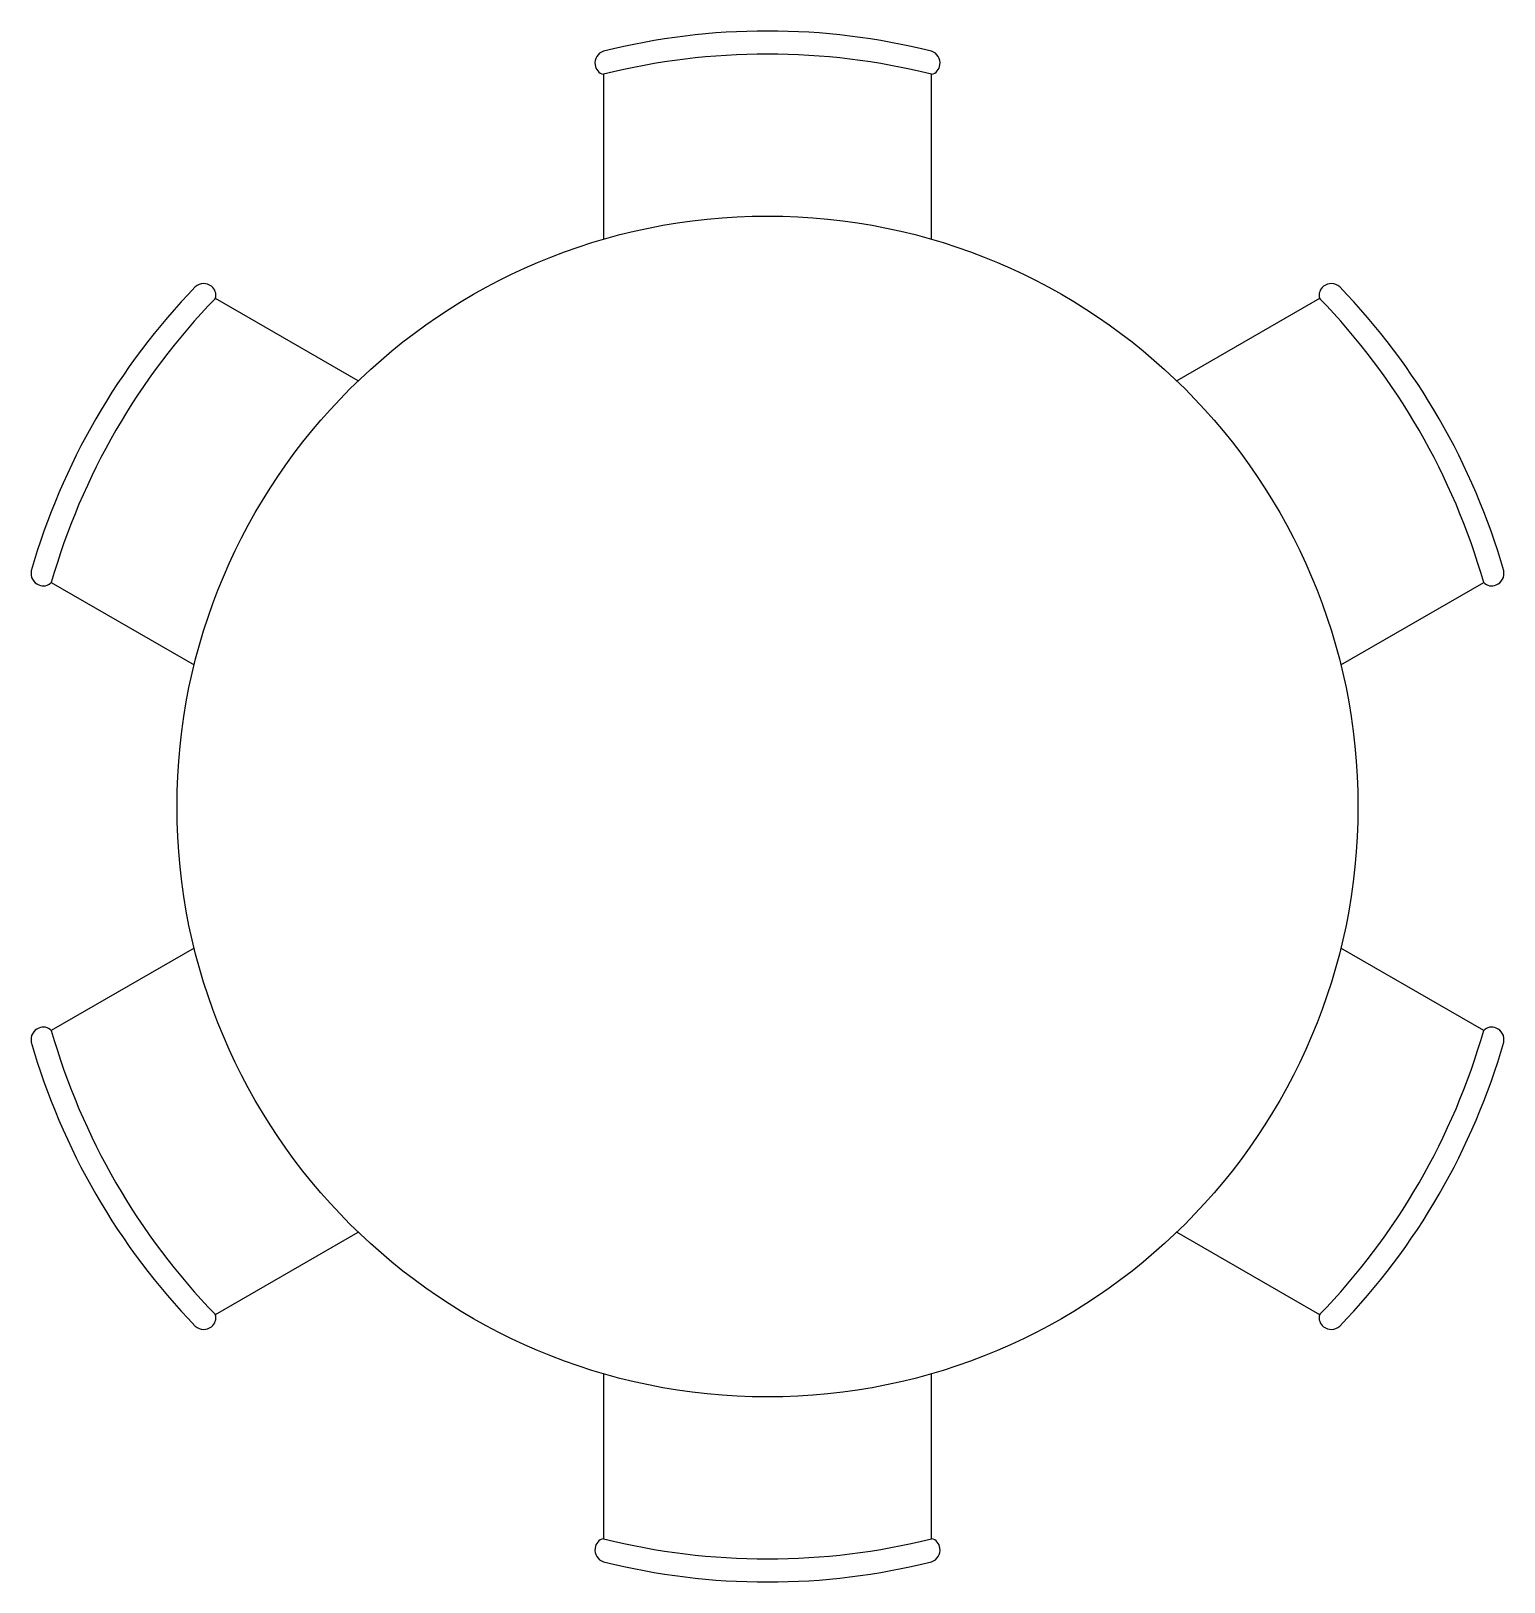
# Model space of a CAD drawing. Extents: x -44.9 to 44.9, y -47.3 to 47.3.
import ezdxf

# ---------------------------------------------------------------- set-up
doc = ezdxf.new("R2010")
doc.units = 0
doc.header["$MEASUREMENT"] = 0
doc.layers.get('0').update_dxf_attribs({"linetype": 'CONTINUOUS'})

msp = doc.modelspace()

# ---------------------------------------------------------------- linework, layer by layer
at = {"linetype": 'CONTINUOUS'}
for p, q in [((-10, 44.644), (-10, 34.583)), ((10, 34.583), (10, 44.644)), ((-24.95, 25.952), (-33.663, 30.982)), ((33.663, 30.982), (24.95, 25.952)), ((-43.663, 13.662), (-34.95, 8.631)), ((34.95, 8.631), (43.663, 13.662)), ((-34.95, -8.631), (-43.663, -13.662)), ((43.663, -13.662), (34.95, -8.631)), ((-33.663, -30.982), (-24.95, -25.952)), ((24.95, -25.952), (33.663, -30.982)), ((-10, -34.583), (-10, -44.644)), ((10, -44.644), (10, -34.583))]:
    msp.add_line(p, q, dxfattribs=at)
msp.add_circle((0, 0), 36, dxfattribs=at)
for centre, radius, start, end in [((0, 6.01), 41.272, 75.97797, 104.022), ((-9.77, 45.335), 0.753, 107.8005, 188.662), ((0, 4.602), 41.272, 75.97797, 104.022), ((9.77, 45.335), 0.753, 351.338, 72.19953), ((-9.865, 45.282), 0.652, 185.3119, 258.05), ((9.865, 45.282), 0.652, 281.95, 354.6881), ((-5.205, 3.005), 41.272, 135.97797, 164.022), ((-34.377, 31.128), 0.753, 51.338, 132.19953), ((-34.283, 31.184), 0.652, 341.95, 54.6881), ((34.283, 31.184), 0.652, 125.3119, 198.05), ((34.377, 31.128), 0.753, 47.8005, 128.662), ((5.205, 3.005), 41.272, 15.97797, 44.022), ((-3.985, 2.301), 41.272, 135.97797, 164.022), ((3.985, 2.301), 41.272, 15.97797, 44.022), ((-44.146, 14.207), 0.753, 167.8005, 248.662), ((44.146, 14.207), 0.753, 291.338, 12.19953), ((-44.148, 14.098), 0.652, 245.3119, 318.05), ((44.148, 14.098), 0.652, 221.95, 294.6881), ((-44.146, -14.207), 0.753, 111.338, 192.19953), ((-44.148, -14.098), 0.652, 41.95, 114.6881), ((-3.985, -2.301), 41.272, 195.97797, 224.022), ((3.985, -2.301), 41.272, 315.97797, 344.022), ((44.148, -14.098), 0.652, 65.3119, 138.05), ((44.146, -14.207), 0.753, 347.8005, 68.662), ((-5.205, -3.005), 41.272, 195.97797, 224.022), ((5.205, -3.005), 41.272, 315.97797, 344.022), ((-34.283, -31.184), 0.652, 305.3119, 18.05), ((34.283, -31.184), 0.652, 161.95, 234.6881), ((-34.377, -31.128), 0.753, 227.8005, 308.662), ((34.377, -31.128), 0.753, 231.338, 312.19953), ((-9.77, -45.335), 0.753, 171.338, 252.19953), ((-9.865, -45.282), 0.652, 101.95, 174.6881), ((0, -4.602), 41.272, 255.97797, 284.022), ((9.865, -45.282), 0.652, 5.3119, 78.05), ((9.77, -45.335), 0.753, 287.8005, 8.662), ((0, -6.01), 41.272, 255.97797, 284.022)]:
    msp.add_arc(centre, radius, start, end, dxfattribs=at)

doc.saveas('drawing.dxf')
